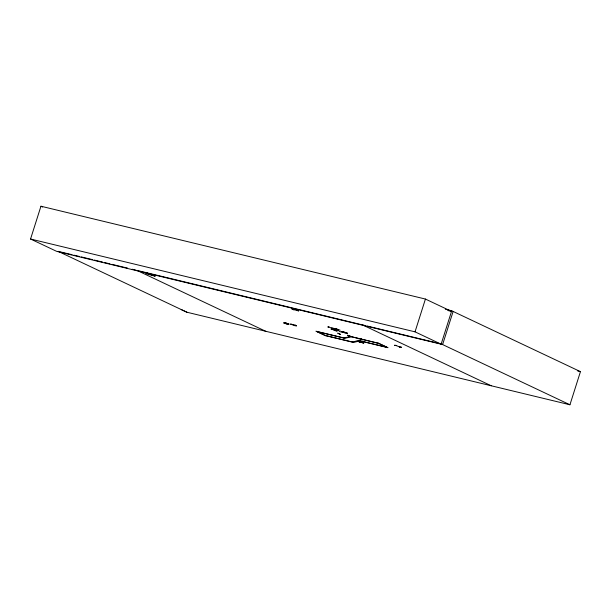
<?xml version="1.0" encoding="UTF-8"?>
<svg xmlns="http://www.w3.org/2000/svg" width="611" height="611" viewBox="0 0 611 611"><rect width="100%" height="100%" fill="white"/><g stroke="black" fill="none" stroke-linecap="round" stroke-linejoin="round"><path stroke-width="0.92" d="M339.097 331.46L343.283 332.453M296.205 325.564L295.609 325.35M336.661 330.551L337.051 331.002M347.017 333.033L346.406 332.865M288.972 324.051L284.046 322.44L288.957 324.09M146.121 273.071L155.049 275.874M146.006 273.621L154.995 276.233M445.32 309.235L451.72 310.785L441.127 344.184L56.647 251.35L30.55 239.016L40.952 206.228L425.424 299.054L451.529 311.396L447.871 310.51M328.26 326.946L328.535 326.488M328.39 326.961L328.642 326.488M328.955 326.648L328.917 326.778M348.766 335.821L347.46 335.271L350.523 336.279M325.396 335.492L352.715 342.091L359.115 340.174M378.56 343.39L350.706 336.539L378.82 343.329L388.046 347.69L359.932 340.9L359.52 340.235M359.665 341.496L359.688 342.137L357.893 341.366L359.726 341.679M362.323 342.137L362.346 342.779L360.551 342.007L362.384 342.328M441.127 344.184L415.029 331.842L425.424 299.054M453.018 311.786L442.708 344.299L367.081 326.014M362.201 324.762L491.229 385.77L569.941 404.772L580.45 371.648L451.72 310.785M288.667 324.456L283.703 322.952L288.629 324.548M331.704 327.886L335.806 328.878M333.705 328.413C344.276 332.178 335.195 329.031 333.988 328.542M344.978 332.338L341.312 331.544L347.468 333.415M286.047 323.677L286.353 323.311M286.322 323.723L286.536 323.372M291.401 308.563L294.189 309.922L291.424 308.608M327.717 327.015L328.519 326.702M333.125 328.512L328.359 326.977M333.545 328.351L332.903 328.718L333.461 328.367M396.707 345.498L394.431 345.291L396.516 345.459M296.358 325.976L296.136 325.579M337.066 330.994L330.948 329.039L331.712 329.039M347.422 333.499L346.72 333.423M337.906 329.428L335.913 329.276M340.136 330.215L335.554 328.573M292.753 309.242L296.931 310.281M339.227 333.812L339.693 333.927M361.17 339.113L360.925 339.082M331.697 329.031L336.63 330.589L336.05 330.368M342.061 331.536L344.169 332.094M336.363 330.933L334.248 330.375M395.76 345.467L400.06 347.056M577.701 370.984L580.45 371.648M30.55 239.016L415.029 331.842M72.029 254.703L58.144 251.35L186.867 312.213L491.229 385.77M73.885 255.154L79.438 256.49M81.217 256.903L92.345 259.591M94.254 260.072L102.549 262.058M104.443 262.531L109.965 263.853M111.851 264.319L127.584 268.114M132.22 269.237L135.925 270.131M365.286 325.579L136.856 270.352L265.884 331.361M295.747 309.655L298.351 310.892M347.483 335.263L349.347 335.722M359.39 340.648L386.71 347.247M317.246 331.643L344.566 338.234L344.031 337.982L315.918 331.193L325.136 335.554L353.25 342.343L352.715 342.091L353.654 342.404L359.932 340.9L358.985 340.587M360.078 338.532L362.819 339.846L359.917 338.463M294.594 325.594L296.503 325.762M295.319 325.793L291.035 324.349M344.604 332.88L345.398 333.102M146.166 272.88L155.087 275.76M146.151 272.941L155.072 275.813M333.812 329.589L334.614 329.848M344.978 332.346L345.742 332.605M294.937 325.09L295.617 325.35L290.561 323.952L291.05 324.349M336.073 329.031L334.545 328.481L336.058 329.054M345.734 332.605L346.414 332.865M181.215 309.556L186.867 312.213M441.211 343.909L569.941 404.772M378.026 343.138L387.244 347.499M298.512 310.968L295.587 309.578M316.712 331.383L325.93 335.745M40.952 206.228L42.633 207.022M347.308 333.278L346.949 333.087L347.476 333.43M401.32 347.17L399.243 347.002M401.488 347.231L399.418 347.071M348.163 335.439L349.851 336.027L348.163 335.439M340.434 334.408L337.684 333.125L340.449 334.408M350.302 336.478L344.031 337.982L344.971 338.295L351.249 336.798L350.302 336.478M361.063 342.466L359.627 341.984L361.063 342.466M363.721 343.107L362.285 342.626L363.721 343.107"/></g></svg>
